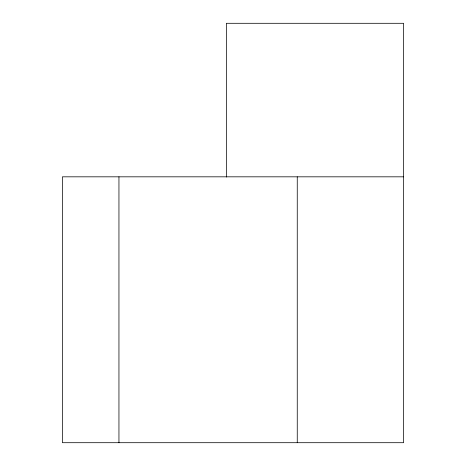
<?xml version="1.0" encoding="UTF-8"?>
<svg xmlns="http://www.w3.org/2000/svg" width="466" height="466" viewBox="0 0 466 466"><rect width="100%" height="100%" fill="white"/><g stroke="black" fill="none" stroke-linecap="round" stroke-linejoin="round"><path stroke-width="0.7" d="M403.603 176.824L62.397 176.824L62.397 442.7L403.603 442.7L403.603 23.3L226.354 23.3L226.354 177.051M297.256 176.824L297.256 442.7M118.947 176.824L118.947 442.7"/></g></svg>
